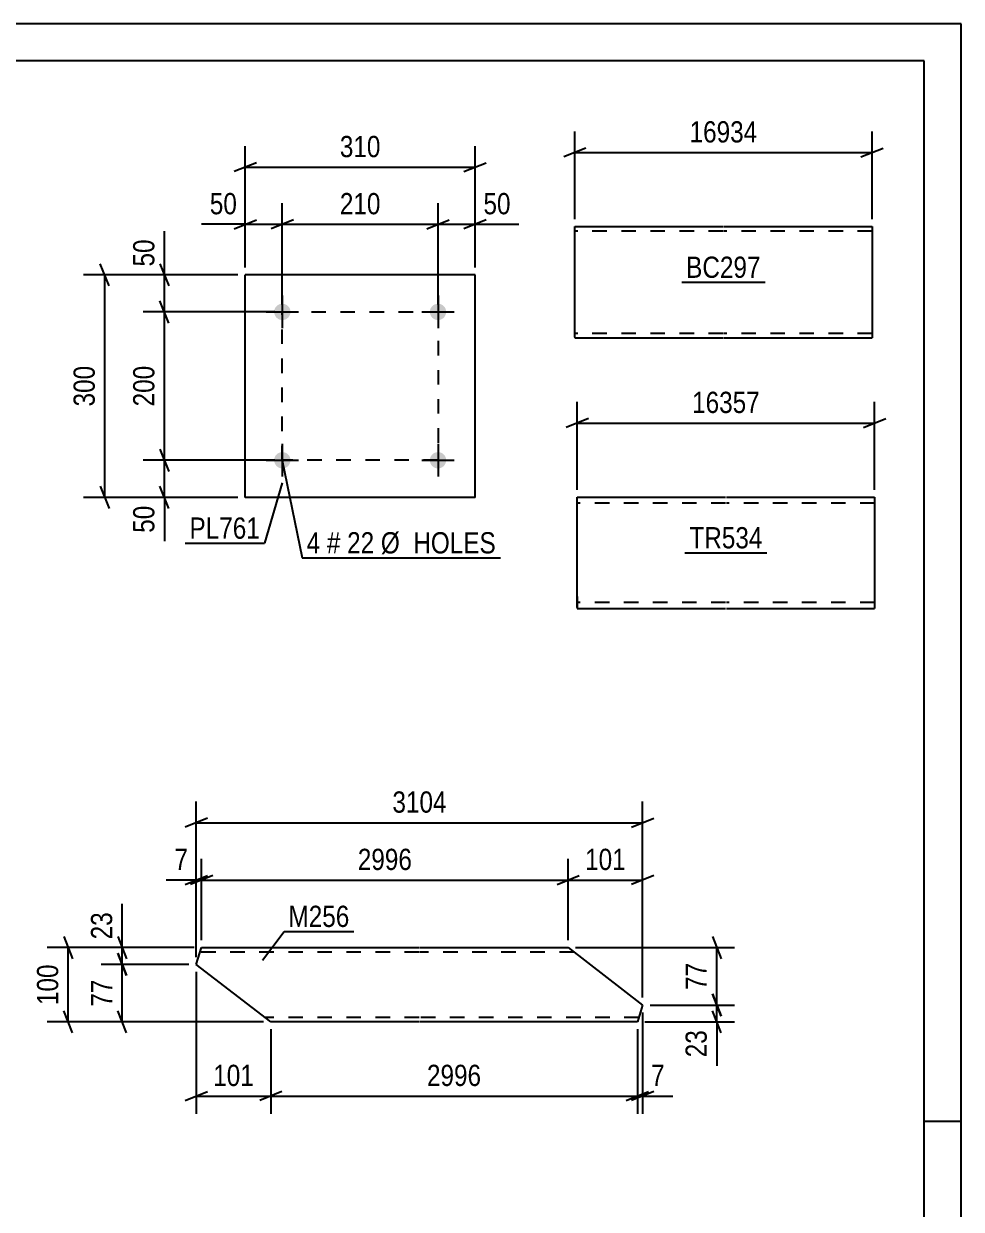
# Model space of a CAD drawing. Header units: millimetres. Extents: x 0 to 420, y 0 to 297.
# Drawn here: x 293.5 to 420, y 137.2 to 297 of the extents above; entities that cross this region are included whole.
import ezdxf

# ---------------------------------------------------------------- set-up
doc = ezdxf.new("R2010")
doc.units = ezdxf.units.MM
doc.linetypes.add('DXK_LINE_DOT2', pattern=[3.9198, 1.9599, -1.9599])
doc.styles.add('Arial Narrow', font='ARIALN.TTF', dxfattribs={"height": 0.2})

# ---------------------------------------------------------------- blocks, each defined once
blk = doc.blocks.new('Unknown-122572960-1115')
at = {"color": 5, "linetype": 'Continuous'}
for p, q in [((420, 297), (0, 297)), ((420, 0), (420, 297)), ((415, 292), (5, 292)), ((415, 5), (415, 292)), ((420, 149), (415, 149))]:
    blk.add_line(p, q, dxfattribs=at)
blk = doc.blocks.new('Part-122572960-23433 - 23432')
at = {"color": 2, "linetype": 'Continuous'}
for p, q in [((367.87, 254.74), (367.87, 269.64)), ((367.87, 269.64), (387.87, 269.64)), ((387.97, 269.64), (407.97, 269.64)), ((407.97, 269.64), (407.97, 254.64)), ((367.87, 254.74), (367.87, 254.64)), ((367.87, 254.64), (387.87, 254.64)), ((387.97, 254.64), (407.97, 254.64))]:
    blk.add_line(p, q, dxfattribs=at)
at = {"color": 7, "linetype": 'DXK_LINE_DOT2'}
for p, q in [((387.87, 269.04), (367.87, 269.04)), ((407.97, 269.04), (387.97, 269.04)), ((407.97, 269.55), (407.97, 269.64)), ((367.87, 255.24), (367.87, 255.29)), ((387.87, 255.24), (367.87, 255.24)), ((407.97, 255.24), (387.97, 255.24)), ((407.97, 255.24), (407.97, 255.29))]:
    blk.add_line(p, q, dxfattribs=at)
blk = doc.blocks.new('Part-122572960-23550 - 23549')
at = {"color": 2, "linetype": 'Continuous'}
for p, q in [((354.42, 263.15), (323.42, 263.15)), ((323.42, 233.15), (323.42, 263.15)), ((354.42, 233.15), (354.42, 263.15)), ((354.42, 233.15), (323.42, 233.15))]:
    blk.add_line(p, q, dxfattribs=at)
blk = doc.blocks.new('Bolt-122572960-23551 - 23549')
at = {"linetype": 'Continuous'}
for points in [[(329.52, 238.15, -1), (327.32, 238.15, -1)], [(350.52, 238.15, -1), (348.32, 238.15, -1)]]:
    blk.add_hatch(color=1, dxfattribs=at).paths.add_polyline_path(points)
at = {"color": 1, "linetype": 'Continuous'}
for p, q in [((328.42, 240.35), (328.42, 235.95)), ((349.42, 240.35), (349.42, 235.95)), ((326.22, 238.15), (330.62, 238.15)), ((347.22, 238.15), (351.62, 238.15))]:
    blk.add_line(p, q, dxfattribs=at)
blk = doc.blocks.new('Bolt-122572960-23552 - 23549')
at = {"linetype": 'Continuous'}
for points in [[(329.52, 258.15, -1), (327.32, 258.15, -1)], [(350.52, 258.15, -1), (348.32, 258.15, -1)]]:
    blk.add_hatch(color=1, dxfattribs=at).paths.add_polyline_path(points)
at = {"color": 1, "linetype": 'Continuous'}
for p, q in [((328.42, 260.35), (328.42, 255.95)), ((349.42, 260.35), (349.42, 255.95)), ((326.22, 258.15), (330.62, 258.15)), ((347.22, 258.15), (351.62, 258.15))]:
    blk.add_line(p, q, dxfattribs=at)
blk = doc.blocks.new('Part-122572960-23589 - 23588')
at = {"color": 2, "linetype": 'Continuous'}
for p, q in [((368.21, 219.77), (368.21, 233.17)), ((368.21, 233.17), (388.21, 233.17)), ((388.31, 233.17), (408.31, 233.17)), ((408.31, 233.17), (408.31, 233.05)), ((408.31, 233.05), (408.31, 218.17)), ((368.21, 219.77), (368.21, 218.17)), ((368.21, 218.17), (388.21, 218.17)), ((388.31, 218.17), (408.31, 218.17))]:
    blk.add_line(p, q, dxfattribs=at)
at = {"color": 7, "linetype": 'DXK_LINE_DOT2'}
for p, q in [((388.21, 232.37), (368.21, 232.37)), ((408.31, 232.37), (388.31, 232.37)), ((368.21, 218.29), (368.21, 219.77)), ((368.21, 218.97), (368.21, 219.03)), ((388.21, 218.97), (368.21, 218.97)), ((408.31, 218.97), (388.31, 218.97)), ((408.31, 218.97), (408.31, 219.03))]:
    blk.add_line(p, q, dxfattribs=at)
blk = doc.blocks.new('Part-122572960-29028 - 29027')
at = {"color": 2, "linetype": 'Continuous'}
for p, q in [((316.82, 170.18), (317.54, 172.44)), ((317.54, 172.44), (346.87, 172.44)), ((346.97, 172.44), (366.97, 172.44)), ((366.97, 172.44), (377.02, 164.7)), ((326.87, 162.44), (316.82, 170.18)), ((377.02, 164.7), (376.31, 162.44)), ((346.87, 162.44), (326.87, 162.44)), ((376.31, 162.44), (346.97, 162.44))]:
    blk.add_line(p, q, dxfattribs=at)
at = {"color": 7, "linetype": 'DXK_LINE_DOT2'}
for p, q in [((346.87, 171.84), (317.35, 171.84)), ((367.75, 171.84), (346.97, 171.84)), ((346.87, 163.04), (326.09, 163.04)), ((376.5, 163.04), (346.97, 163.04))]:
    blk.add_line(p, q, dxfattribs=at)
blk = doc.blocks.new('Rectangle-122572960-28798 - 23549')
at = {"color": 1, "linetype": 'DXK_LINE_DOT2'}
blk.add_lwpolyline([(328.42, 258.15), (349.42, 258.15), (349.42, 238.15), (328.42, 238.15), (328.42, 258.15)], close=True, dxfattribs=at)
blk = doc.blocks.new('StraightDimension-122572960-23763 - 23432')
at = {"color": 7, "linetype": 'Continuous'}
for p, q in [((367.87, 270.64), (367.87, 282.49)), ((407.97, 270.64), (407.97, 282.49)), ((369.37, 280.24), (366.37, 279.04)), ((406.47, 279.04), (409.47, 280.24)), ((367.87, 279.64), (407.97, 279.64))]:
    blk.add_line(p, q, dxfattribs=at)
at = {"color": 0}
blk.add_wipeout([(393.09, 280.39), (393.09, 284.59), (382.75, 284.59), (382.75, 280.39)], dxfattribs=at)
at = {"color": 3, "style": 'Arial Narrow'}
blk.add_text('16934', height=2.863, dxfattribs=at).set_placement((383.35, 280.99))
blk = doc.blocks.new('StraightDimension-122572960-23856 - 23549')
at = {"color": 7, "linetype": 'Continuous'}
for p, q in [((313.11, 256.65), (311.91, 259.65)), ((327.42, 258.15), (309.66, 258.15)), ((312.51, 238.15), (312.51, 258.15)), ((327.42, 238.15), (309.66, 238.15)), ((311.91, 239.65), (313.11, 236.65))]:
    blk.add_line(p, q, dxfattribs=at)
at = {"color": 0}
blk.add_wipeout([(311.76, 251.49), (307.56, 251.49), (307.56, 244.81), (311.76, 244.81)], dxfattribs=at)
at = {"color": 3, "style": 'Arial Narrow'}
blk.add_text('200', height=2.863, rotation=90.0002, dxfattribs=at).set_placement((311.16, 245.41))
blk = doc.blocks.new('StraightDimension-122572960-23855 - 23549')
at = {"color": 7, "linetype": 'Continuous'}
for p, q in [((311.91, 264.65), (313.11, 261.65)), ((322.42, 263.15), (309.66, 263.15)), ((312.51, 258.15), (312.51, 263.15)), ((313.11, 256.65), (311.91, 259.65)), ((327.42, 258.15), (309.66, 258.15))]:
    blk.add_line(p, q, dxfattribs=at)
at = {"color": 0}
blk.add_wipeout([(311.76, 268.53), (307.56, 268.53), (307.56, 263.67), (311.76, 263.67)], dxfattribs=at)
at = {"color": 7, "linetype": 'Continuous'}
blk.add_line((312.51, 263.15), (312.51, 269.05), dxfattribs=at)
blk.add_line((312.51, 263.15), (312.51, 269.05), dxfattribs=at)
at = {"color": 3, "style": 'Arial Narrow'}
blk.add_text('50', height=2.863, rotation=90.0002, dxfattribs=at).set_placement((311.16, 264.27))
blk = doc.blocks.new('StraightDimension-122572960-23887 - 23549')
at = {"color": 7, "linetype": 'Continuous'}
for p, q in [((323.42, 264.15), (323.42, 280.51)), ((354.42, 264.15), (354.42, 280.51)), ((324.92, 278.26), (321.92, 277.06)), ((352.92, 277.06), (355.92, 278.26)), ((323.42, 277.66), (354.42, 277.66))]:
    blk.add_line(p, q, dxfattribs=at)
at = {"color": 0}
blk.add_wipeout([(342.26, 278.41), (342.26, 282.61), (335.58, 282.61), (335.58, 278.41)], dxfattribs=at)
at = {"color": 3, "style": 'Arial Narrow'}
blk.add_text('310', height=2.863, dxfattribs=at).set_placement((336.18, 279.01))
blk = doc.blocks.new('StraightDimension-122572960-23857 - 23549')
at = {"color": 7, "linetype": 'Continuous'}
for p, q in [((327.42, 238.15), (309.66, 238.15)), ((311.91, 239.65), (313.11, 236.65)), ((312.51, 233.15), (312.51, 238.15)), ((313.11, 231.65), (311.91, 234.65)), ((322.42, 233.15), (309.66, 233.15))]:
    blk.add_line(p, q, dxfattribs=at)
at = {"color": 0}
blk.add_wipeout([(311.76, 232.62), (307.56, 232.62), (307.56, 227.77), (311.76, 227.77)], dxfattribs=at)
at = {"color": 7, "linetype": 'Continuous'}
blk.add_line((312.51, 233.15), (312.51, 227.24), dxfattribs=at)
blk.add_line((312.51, 233.15), (312.51, 227.24), dxfattribs=at)
at = {"color": 3, "style": 'Arial Narrow'}
blk.add_text('50', height=2.863, rotation=90.0002, dxfattribs=at).set_placement((311.16, 228.37))
blk = doc.blocks.new('StraightDimension-122572960-23867 - 23549')
at = {"color": 7, "linetype": 'Continuous'}
for p, q in [((305.07, 261.65), (303.87, 264.65)), ((322.42, 263.15), (301.62, 263.15)), ((304.47, 233.15), (304.47, 263.15)), ((303.87, 234.65), (305.07, 231.65)), ((322.42, 233.15), (301.62, 233.15))]:
    blk.add_line(p, q, dxfattribs=at)
at = {"color": 0}
blk.add_wipeout([(303.72, 251.49), (299.52, 251.49), (299.52, 244.8), (303.72, 244.8)], dxfattribs=at)
at = {"color": 3, "style": 'Arial Narrow'}
blk.add_text('300', height=2.863, rotation=90.0002, dxfattribs=at).set_placement((303.12, 245.4))
blk = doc.blocks.new('StraightDimension-122572960-28756 - 23549')
at = {"color": 7, "linetype": 'Continuous'}
for p, q in [((349.42, 259.15), (349.42, 272.81)), ((354.42, 264.15), (354.42, 272.81)), ((347.92, 269.36), (350.92, 270.56)), ((355.92, 270.56), (352.92, 269.36)), ((349.42, 269.96), (354.42, 269.96))]:
    blk.add_line(p, q, dxfattribs=at)
at = {"color": 0}
blk.add_wipeout([(359.8, 270.71), (359.8, 274.91), (354.95, 274.91), (354.95, 270.71)], dxfattribs=at)
at = {"color": 7, "linetype": 'Continuous'}
blk.add_line((354.42, 269.96), (360.33, 269.96), dxfattribs=at)
blk.add_line((354.42, 269.96), (360.33, 269.96), dxfattribs=at)
at = {"color": 3, "style": 'Arial Narrow'}
blk.add_text('50', height=2.863, dxfattribs=at).set_placement((355.55, 271.31))
blk = doc.blocks.new('StraightDimension-122572960-28757 - 23549')
at = {"color": 7, "linetype": 'Continuous'}
for p, q in [((328.42, 259.15), (328.42, 272.81)), ((349.42, 259.15), (349.42, 272.81)), ((329.92, 270.56), (326.92, 269.36)), ((347.92, 269.36), (350.92, 270.56)), ((328.42, 269.96), (349.42, 269.96))]:
    blk.add_line(p, q, dxfattribs=at)
at = {"color": 0}
blk.add_wipeout([(342.26, 270.71), (342.26, 274.91), (335.58, 274.91), (335.58, 270.71)], dxfattribs=at)
at = {"color": 3, "style": 'Arial Narrow'}
blk.add_text('210', height=2.863, dxfattribs=at).set_placement((336.18, 271.31))
blk = doc.blocks.new('StraightDimension-122572960-28758 - 23549')
at = {"color": 7, "linetype": 'Continuous'}
for p, q in [((323.42, 264.15), (323.42, 272.81)), ((328.42, 259.15), (328.42, 272.81)), ((321.92, 269.36), (324.92, 270.56)), ((329.92, 270.56), (326.92, 269.36)), ((323.42, 269.96), (328.42, 269.96))]:
    blk.add_line(p, q, dxfattribs=at)
at = {"color": 0}
blk.add_wipeout([(322.9, 270.71), (322.9, 274.91), (318.04, 274.91), (318.04, 270.71)], dxfattribs=at)
at = {"color": 7, "linetype": 'Continuous'}
blk.add_line((323.42, 269.96), (317.52, 269.96), dxfattribs=at)
blk.add_line((323.42, 269.96), (317.52, 269.96), dxfattribs=at)
at = {"color": 3, "style": 'Arial Narrow'}
blk.add_text('50', height=2.863, dxfattribs=at).set_placement((318.64, 271.31))
blk = doc.blocks.new('StraightDimension-122572960-23891 - 23588')
at = {"color": 7, "linetype": 'Continuous'}
for p, q in [((368.21, 234.17), (368.21, 246.02)), ((408.31, 234.17), (408.31, 246.02)), ((369.71, 243.77), (366.71, 242.57)), ((368.21, 243.17), (408.31, 243.17)), ((406.81, 242.57), (409.81, 243.77))]:
    blk.add_line(p, q, dxfattribs=at)
at = {"color": 0}
blk.add_wipeout([(393.43, 243.92), (393.43, 248.12), (383.09, 248.12), (383.09, 243.92)], dxfattribs=at)
at = {"color": 3, "style": 'Arial Narrow'}
blk.add_text('16357', height=2.863, dxfattribs=at).set_placement((383.69, 244.52))
blk = doc.blocks.new('StraightDimension-122572960-29104 - 29027')
at = {"color": 7, "linetype": 'Continuous'}
for p, q in [((326.87, 161.44), (326.87, 150.04)), ((376.31, 161.44), (376.31, 150.04)), ((328.37, 153.04), (325.37, 151.84)), ((326.87, 152.44), (376.31, 152.44)), ((374.81, 151.84), (377.81, 153.04))]:
    blk.add_line(p, q, dxfattribs=at)
at = {"color": 0}
blk.add_wipeout([(355.85, 153.19), (355.85, 157.39), (347.33, 157.39), (347.33, 153.19)], dxfattribs=at)
at = {"color": 3, "style": 'Arial Narrow'}
blk.add_text('2996', height=2.863, dxfattribs=at).set_placement((347.93, 153.79))
blk = doc.blocks.new('StraightDimension-122572960-29056 - 29027')
at = {"color": 7, "linetype": 'Continuous'}
for p, q in [((317.54, 173.44), (317.54, 184.41)), ((366.97, 173.44), (366.97, 184.41)), ((319.04, 182.16), (316.04, 180.96)), ((317.54, 181.56), (366.97, 181.56)), ((365.47, 180.96), (368.47, 182.16))]:
    blk.add_line(p, q, dxfattribs=at)
at = {"color": 0}
blk.add_wipeout([(346.51, 182.31), (346.51, 186.51), (338, 186.51), (338, 182.31)], dxfattribs=at)
at = {"color": 3, "style": 'Arial Narrow'}
blk.add_text('2996', height=2.863, dxfattribs=at).set_placement((338.6, 182.91))
blk = doc.blocks.new('StraightDimension-122572960-29103 - 29027')
at = {"color": 7, "linetype": 'Continuous'}
for p, q in [((377.02, 163.7), (377.02, 150.04)), ((376.31, 161.44), (376.31, 150.04)), ((374.81, 151.84), (377.81, 153.04)), ((378.52, 153.04), (375.52, 151.84)), ((376.31, 152.44), (377.02, 152.44))]:
    blk.add_line(p, q, dxfattribs=at)
at = {"color": 0}
blk.add_wipeout([(380.58, 153.19), (380.58, 157.39), (377.55, 157.39), (377.55, 153.19)], dxfattribs=at)
at = {"color": 7, "linetype": 'Continuous'}
blk.add_line((377.02, 152.44), (381.1, 152.44), dxfattribs=at)
blk.add_line((377.02, 152.44), (381.1, 152.44), dxfattribs=at)
at = {"color": 3, "style": 'Arial Narrow'}
blk.add_text('7', height=2.86, dxfattribs=at).set_placement((378.15, 153.79))
blk = doc.blocks.new('StraightDimension-122572960-29055 - 29027')
at = {"color": 7, "linetype": 'Continuous'}
for p, q in [((366.97, 173.44), (366.97, 184.41)), ((377.02, 165.7), (377.02, 184.41)), ((365.47, 180.96), (368.47, 182.16)), ((366.97, 181.56), (377.02, 181.56)), ((378.52, 182.16), (375.52, 180.96))]:
    blk.add_line(p, q, dxfattribs=at)
at = {"color": 0}
blk.add_wipeout([(375.34, 182.31), (375.34, 186.51), (368.66, 186.51), (368.66, 182.31)], dxfattribs=at)
at = {"color": 3, "style": 'Arial Narrow'}
blk.add_text('101', height=2.863, dxfattribs=at).set_placement((369.26, 182.91))
blk = doc.blocks.new('StraightDimension-122572960-29042 - 29027')
at = {"color": 7, "linetype": 'Continuous'}
for p, q in [((316.82, 171.18), (316.82, 192.14)), ((377.02, 165.7), (377.02, 192.14)), ((318.32, 189.89), (315.32, 188.69)), ((316.82, 189.29), (377.02, 189.29)), ((375.52, 188.69), (378.52, 189.89))]:
    blk.add_line(p, q, dxfattribs=at)
at = {"color": 0}
blk.add_wipeout([(351.18, 190.04), (351.18, 194.24), (342.67, 194.24), (342.67, 190.04)], dxfattribs=at)
at = {"color": 3, "style": 'Arial Narrow'}
blk.add_text('3104', height=2.863, dxfattribs=at).set_placement((343.27, 190.64))
blk = doc.blocks.new('StraightDimension-122572960-29057 - 29027')
at = {"color": 7, "linetype": 'Continuous'}
for p, q in [((316.82, 171.18), (316.82, 184.41)), ((317.54, 173.44), (317.54, 184.41)), ((315.32, 180.96), (318.32, 182.16)), ((319.04, 182.16), (316.04, 180.96)), ((316.82, 181.56), (317.54, 181.56))]:
    blk.add_line(p, q, dxfattribs=at)
at = {"color": 0}
blk.add_wipeout([(316.3, 182.31), (316.3, 186.51), (313.27, 186.51), (313.27, 182.31)], dxfattribs=at)
at = {"color": 7, "linetype": 'Continuous'}
blk.add_line((316.82, 181.56), (312.74, 181.56), dxfattribs=at)
blk.add_line((316.82, 181.56), (312.74, 181.56), dxfattribs=at)
at = {"color": 3, "style": 'Arial Narrow'}
blk.add_text('7', height=2.86, dxfattribs=at).set_placement((313.87, 182.91))
blk = doc.blocks.new('StraightDimension-122572960-29105 - 29027')
at = {"color": 7, "linetype": 'Continuous'}
for p, q in [((316.82, 169.18), (316.82, 150.04)), ((326.87, 161.44), (326.87, 150.04)), ((315.32, 151.84), (318.32, 153.04)), ((316.82, 152.44), (326.87, 152.44)), ((328.37, 153.04), (325.37, 151.84))]:
    blk.add_line(p, q, dxfattribs=at)
at = {"color": 0}
blk.add_wipeout([(325.19, 153.19), (325.19, 157.39), (318.5, 157.39), (318.5, 153.19)], dxfattribs=at)
at = {"color": 3, "style": 'Arial Narrow'}
blk.add_text('101', height=2.863, dxfattribs=at).set_placement((319.1, 153.79))
blk = doc.blocks.new('StraightDimension-122572960-29245 - 29027')
at = {"color": 7, "linetype": 'Continuous'}
for p, q in [((386.42, 173.94), (387.62, 170.94)), ((367.97, 172.44), (389.42, 172.44)), ((387.02, 164.7), (387.02, 172.44)), ((378.02, 164.7), (389.42, 164.7)), ((387.62, 163.2), (386.42, 166.2))]:
    blk.add_line(p, q, dxfattribs=at)
at = {"color": 0}
blk.add_wipeout([(386.27, 171), (382.07, 171), (382.07, 166.14), (386.27, 166.14)], dxfattribs=at)
at = {"color": 3, "style": 'Arial Narrow'}
blk.add_text('77', height=2.863, rotation=90.0002, dxfattribs=at).set_placement((385.67, 166.74))
blk = doc.blocks.new('StraightDimension-122572960-29164 - 29027')
at = {"color": 7, "linetype": 'Continuous'}
for p, q in [((306.22, 173.94), (307.42, 170.94)), ((316.54, 172.44), (303.97, 172.44)), ((307.42, 168.68), (306.22, 171.68)), ((306.82, 170.18), (306.82, 172.44)), ((315.82, 170.18), (303.97, 170.18))]:
    blk.add_line(p, q, dxfattribs=at)
at = {"color": 0}
blk.add_wipeout([(306.07, 177.82), (301.87, 177.82), (301.87, 172.96), (306.07, 172.96)], dxfattribs=at)
at = {"color": 7, "linetype": 'Continuous'}
blk.add_line((306.82, 172.44), (306.82, 178.35), dxfattribs=at)
blk.add_line((306.82, 172.44), (306.82, 178.35), dxfattribs=at)
at = {"color": 3, "style": 'Arial Narrow'}
blk.add_text('23', height=2.863, rotation=90.0002, dxfattribs=at).set_placement((305.47, 173.56))
blk = doc.blocks.new('StraightDimension-122572960-29165 - 29027')
at = {"color": 7, "linetype": 'Continuous'}
for p, q in [((306.22, 171.68), (307.42, 168.68)), ((315.82, 170.18), (303.97, 170.18)), ((306.82, 162.44), (306.82, 170.18)), ((307.42, 160.94), (306.22, 163.94)), ((325.87, 162.44), (303.97, 162.44))]:
    blk.add_line(p, q, dxfattribs=at)
at = {"color": 0}
blk.add_wipeout([(306.07, 168.74), (301.87, 168.74), (301.87, 163.88), (306.07, 163.88)], dxfattribs=at)
at = {"color": 3, "style": 'Arial Narrow'}
blk.add_text('77', height=2.863, rotation=90.0002, dxfattribs=at).set_placement((305.47, 164.48))
blk = doc.blocks.new('StraightDimension-122572960-29213 - 29027')
at = {"color": 7, "linetype": 'Continuous'}
for p, q in [((298.94, 173.94), (300.14, 170.94)), ((316.54, 172.44), (296.69, 172.44)), ((299.54, 162.44), (299.54, 172.44)), ((300.14, 160.94), (298.94, 163.94)), ((325.87, 162.44), (296.69, 162.44))]:
    blk.add_line(p, q, dxfattribs=at)
at = {"color": 0}
blk.add_wipeout([(298.79, 170.78), (294.59, 170.78), (294.59, 164.1), (298.79, 164.1)], dxfattribs=at)
at = {"color": 3, "style": 'Arial Narrow'}
blk.add_text('100', height=2.863, rotation=90.0002, dxfattribs=at).set_placement((298.19, 164.7))
blk = doc.blocks.new('StraightDimension-122572960-29246 - 29027')
at = {"color": 7, "linetype": 'Continuous'}
for p, q in [((378.02, 164.7), (389.42, 164.7)), ((386.42, 166.2), (387.62, 163.2)), ((387.02, 162.44), (387.02, 164.7)), ((387.62, 160.94), (386.42, 163.94)), ((377.31, 162.44), (389.42, 162.44))]:
    blk.add_line(p, q, dxfattribs=at)
at = {"color": 0}
blk.add_wipeout([(386.27, 161.91), (382.07, 161.91), (382.07, 157.06), (386.27, 157.06)], dxfattribs=at)
at = {"color": 7, "linetype": 'Continuous'}
blk.add_line((387.02, 162.44), (387.02, 156.53), dxfattribs=at)
blk.add_line((387.02, 162.44), (387.02, 156.53), dxfattribs=at)
at = {"color": 3, "style": 'Arial Narrow'}
blk.add_text('23', height=2.863, rotation=90.0002, dxfattribs=at).set_placement((385.67, 157.66))
blk = doc.blocks.new('Mark-122572960-24424 - 23432')
at = {"color": 0}
blk.add_wipeout([(392.94, 262.74), (392.94, 265.74), (382.89, 265.74), (382.89, 262.74)], dxfattribs=at)
blk.add_wipeout([(392.94, 262.74), (392.94, 265.74), (382.89, 265.74), (382.89, 262.74)], dxfattribs=at)
at = {"color": 30, "linetype": 'Continuous'}
blk.add_line((382.29, 262.14), (393.54, 262.14), dxfattribs=at)
at = {"color": 3, "style": 'Arial Narrow'}
blk.add_text('BC297', height=2.863, dxfattribs=at).set_placement((382.89, 262.74))
blk = doc.blocks.new('MarkSet-122572960-28668 - 23549')
at = {"color": 0}
for points in [[(333.53, 225.59), (333.53, 228.59), (331.7, 228.59), (331.7, 225.59)], [(336.26, 225.59), (336.26, 228.59), (334.43, 228.59), (334.43, 225.59)], [(340.81, 225.59), (340.81, 228.59), (337.16, 228.59), (337.16, 225.59)], [(357.24, 225.59), (357.24, 228.59), (341.71, 228.59), (341.71, 225.59)]]:
    blk.add_wipeout(points, dxfattribs=at)
for points in [[(333.53, 225.59), (333.53, 228.59), (331.7, 228.59), (331.7, 225.59)], [(336.26, 225.59), (336.26, 228.59), (334.43, 228.59), (334.43, 225.59)], [(340.81, 225.59), (340.81, 228.59), (337.16, 228.59), (337.16, 225.59)], [(357.24, 225.59), (357.24, 228.59), (341.71, 228.59), (341.71, 225.59)]]:
    blk.add_wipeout(points, dxfattribs=at)
at = {"color": 7, "linetype": 'Continuous'}
for p, q in [((328.41, 238.11), (331.1, 224.99)), ((331.1, 224.99), (357.84, 224.99))]:
    blk.add_line(p, q, dxfattribs=at)
at = {"color": 3, "style": 'Arial Narrow'}
for s, height, p in [('Ø  HOLES', 2.863, (341.71, 225.59)), ('4', 2.86, (331.7, 225.59)), ('#', 2.86, (334.43, 225.59)), ('22', 2.863, (337.16, 225.59))]:
    blk.add_text(s, height=height, dxfattribs=at).set_placement(p)
blk = doc.blocks.new('Mark-122572960-24485 - 23549')
at = {"color": 0}
blk.add_wipeout([(325.4, 227.57), (325.4, 230.57), (315.9, 230.57), (315.9, 227.57)], dxfattribs=at)
blk.add_wipeout([(325.4, 227.57), (325.4, 230.57), (315.9, 230.57), (315.9, 227.57)], dxfattribs=at)
at = {"color": 30, "linetype": 'Continuous'}
for p in [(328.42, 235.12), (315.3, 226.97)]:
    blk.add_line(p, (326, 226.97), dxfattribs=at)
at = {"color": 3, "style": 'Arial Narrow'}
blk.add_text('PL761', height=2.863, dxfattribs=at).set_placement((315.9, 227.57))
blk = doc.blocks.new('Mark-122572960-24490 - 23588')
at = {"color": 0}
blk.add_wipeout([(393.19, 226.27), (393.19, 229.27), (383.33, 229.27), (383.33, 226.27)], dxfattribs=at)
blk.add_wipeout([(393.19, 226.27), (393.19, 229.27), (383.33, 229.27), (383.33, 226.27)], dxfattribs=at)
at = {"color": 30, "linetype": 'Continuous'}
blk.add_line((382.73, 225.67), (393.79, 225.67), dxfattribs=at)
at = {"color": 3, "style": 'Arial Narrow'}
blk.add_text('TR534', height=2.863, dxfattribs=at).set_placement((383.33, 226.27))
blk = doc.blocks.new('Mark-122572960-29290 - 29027')
at = {"color": 0}
blk.add_wipeout([(337.47, 175.23), (337.47, 178.23), (329.25, 178.23), (329.25, 175.23)], dxfattribs=at)
blk.add_wipeout([(337.47, 175.23), (337.47, 178.23), (329.25, 178.23), (329.25, 175.23)], dxfattribs=at)
at = {"color": 30, "linetype": 'Continuous'}
for p, q in [((325.76, 170.75), (328.65, 174.63)), ((328.65, 174.63), (338.07, 174.63))]:
    blk.add_line(p, q, dxfattribs=at)
at = {"color": 3, "style": 'Arial Narrow'}
blk.add_text('M256', height=2.863, dxfattribs=at).set_placement((329.25, 175.23))

msp = doc.modelspace()

# ---------------------------------------------------------------- block references
for name in ['Unknown-122572960-1115', 'Part-122572960-23433 - 23432', 'Part-122572960-23550 - 23549', 'Bolt-122572960-23552 - 23549', 'Rectangle-122572960-28798 - 23549', 'Bolt-122572960-23551 - 23549', 'Part-122572960-23589 - 23588', 'Part-122572960-29028 - 29027']:
    msp.add_blockref(name, (0, 0))

# ---------------------------------------------------------------- next in the draw order: block references
for name in ['StraightDimension-122572960-23763 - 23432', 'Mark-122572960-24424 - 23432', 'StraightDimension-122572960-23856 - 23549', 'StraightDimension-122572960-23891 - 23588', 'MarkSet-122572960-28668 - 23549', 'Mark-122572960-24490 - 23588', 'StraightDimension-122572960-29056 - 29027', 'StraightDimension-122572960-29104 - 29027']:
    msp.add_blockref(name, (0, 0))

# ---------------------------------------------------------------- next in the draw order: block references
for name in ['StraightDimension-122572960-23855 - 23549', 'StraightDimension-122572960-23857 - 23549', 'StraightDimension-122572960-29055 - 29027', 'StraightDimension-122572960-29103 - 29027']:
    msp.add_blockref(name, (0, 0))

# ---------------------------------------------------------------- next in the draw order: block references
for name in ['StraightDimension-122572960-23887 - 23549', 'StraightDimension-122572960-29042 - 29027']:
    msp.add_blockref(name, (0, 0))

# ---------------------------------------------------------------- next in the draw order: block references
for name in ['StraightDimension-122572960-28756 - 23549', 'StraightDimension-122572960-23867 - 23549', 'StraightDimension-122572960-29057 - 29027', 'StraightDimension-122572960-29245 - 29027', 'StraightDimension-122572960-29105 - 29027']:
    msp.add_blockref(name, (0, 0))

# ---------------------------------------------------------------- next in the draw order: block references
for name in ['StraightDimension-122572960-28757 - 23549', 'Mark-122572960-24485 - 23549', 'StraightDimension-122572960-29164 - 29027', 'StraightDimension-122572960-29246 - 29027']:
    msp.add_blockref(name, (0, 0))

# ---------------------------------------------------------------- next in the draw order: block references
for name in ['StraightDimension-122572960-28758 - 23549', 'StraightDimension-122572960-29165 - 29027']:
    msp.add_blockref(name, (0, 0))

# ---------------------------------------------------------------- next in the draw order: block references
msp.add_blockref('StraightDimension-122572960-29213 - 29027', (0, 0))

# ---------------------------------------------------------------- next in the draw order: block references
msp.add_blockref('Mark-122572960-29290 - 29027', (0, 0))

doc.saveas('drawing.dxf')
